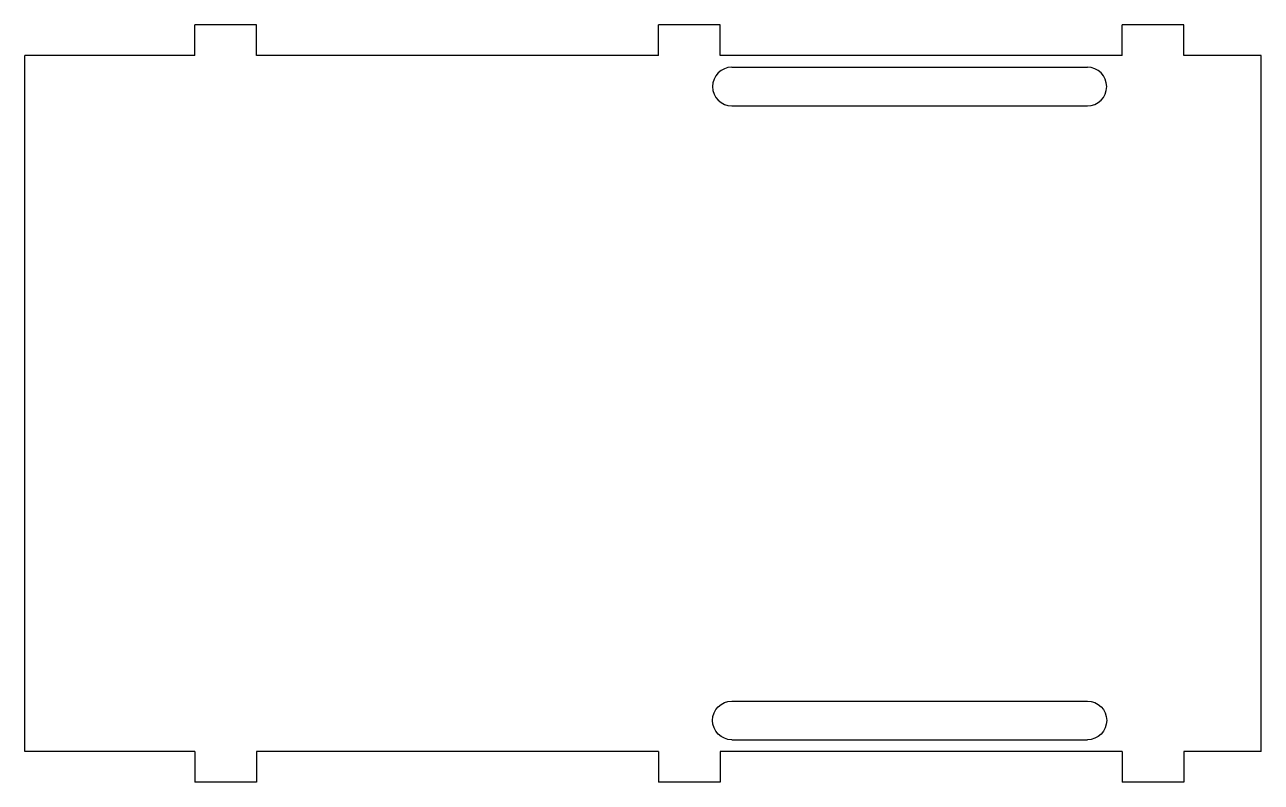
# Model space of a CAD drawing. Extents: x -4 to 4, y -2.45 to 2.45.
import ezdxf

# ---------------------------------------------------------------- set-up
doc = ezdxf.new("R2010")
doc.units = 0
doc.header["$MEASUREMENT"] = 0
doc.layers.add('VISIBLE', color=7, linetype='CONTINUOUS')

msp = doc.modelspace()

# ---------------------------------------------------------------- linework, layer by layer
at = {"layer": 'VISIBLE'}
for p, q in [((-2.5, 2.45, 0.117), (-2.9, 2.45, 0.117)), ((-2.9, 2.25, 0.117), (-2.9, 2.45, 0.117)), ((-2.5, 2.25, 0.117), (-2.5, 2.45, 0.117)), ((0.5, 2.45, 0.117), (0.1, 2.45, 0.117)), ((0.1, 2.25, 0.117), (0.1, 2.45, 0.117)), ((0.5, 2.25, 0.117), (0.5, 2.45, 0.117)), ((3.1, 2.25, 0.117), (3.1, 2.45, 0.117)), ((3.5, 2.45, 0.117), (3.1, 2.45, 0.117)), ((3.5, 2.25, 0.117), (3.5, 2.45, 0.117)), ((-2.9, 2.25, 0.117), (-4, 2.25, 0.117)), ((-4, -2.25, 0.117), (-4, 2.25, 0.117)), ((0.1, 2.25, 0.117), (-2.5, 2.25, 0.117)), ((3.1, 2.25, 0.117), (0.5, 2.25, 0.117)), ((4, 2.25, 0.117), (3.5, 2.25, 0.117)), ((4, -2.25, 0.117), (4, 2.25, 0.117)), ((0.575, 2.175, 0.117), (2.875, 2.175, 0.117)), ((0.575, 1.925, 0.117), (2.875, 1.925, 0.117)), ((0.575, -1.925, 0.117), (2.875, -1.925, 0.117)), ((0.575, -2.175, 0.117), (2.875, -2.175, 0.117)), ((-2.9, -2.25, 0.117), (-4, -2.25, 0.117)), ((-2.9, -2.25, 0.117), (-2.9, -2.45, 0.117)), ((-2.5, -2.25, 0.117), (-2.5, -2.45, 0.117)), ((0.1, -2.25, 0.117), (-2.5, -2.25, 0.117)), ((0.1, -2.25, 0.117), (0.1, -2.45, 0.117)), ((0.5, -2.25, 0.117), (0.5, -2.45, 0.117)), ((3.1, -2.25, 0.117), (0.5, -2.25, 0.117)), ((3.1, -2.25, 0.117), (3.1, -2.45, 0.117)), ((3.5, -2.25, 0.117), (3.5, -2.45, 0.117)), ((4, -2.25, 0.117), (3.5, -2.25, 0.117)), ((-2.5, -2.45, 0.117), (-2.9, -2.45, 0.117)), ((0.5, -2.45, 0.117), (0.1, -2.45, 0.117)), ((3.5, -2.45, 0.117), (3.1, -2.45, 0.117))]:
    msp.add_line(p, q, dxfattribs=at)
for centre, start, end in [((0.575, 2.05, 0.117), 90, 270), ((2.875, 2.05, 0.117), 270, 90)]:
    msp.add_arc(centre, 0.125, start, end, dxfattribs=at)
at = {"layer": 'VISIBLE', "extrusion": (0, 0, -1)}
for centre, start, end in [((-0.575, -2.05, -0.117), 270, 90), ((-2.875, -2.05, -0.117), 90, 270)]:
    msp.add_arc(centre, 0.125, start, end, dxfattribs=at)

doc.saveas('drawing.dxf')
